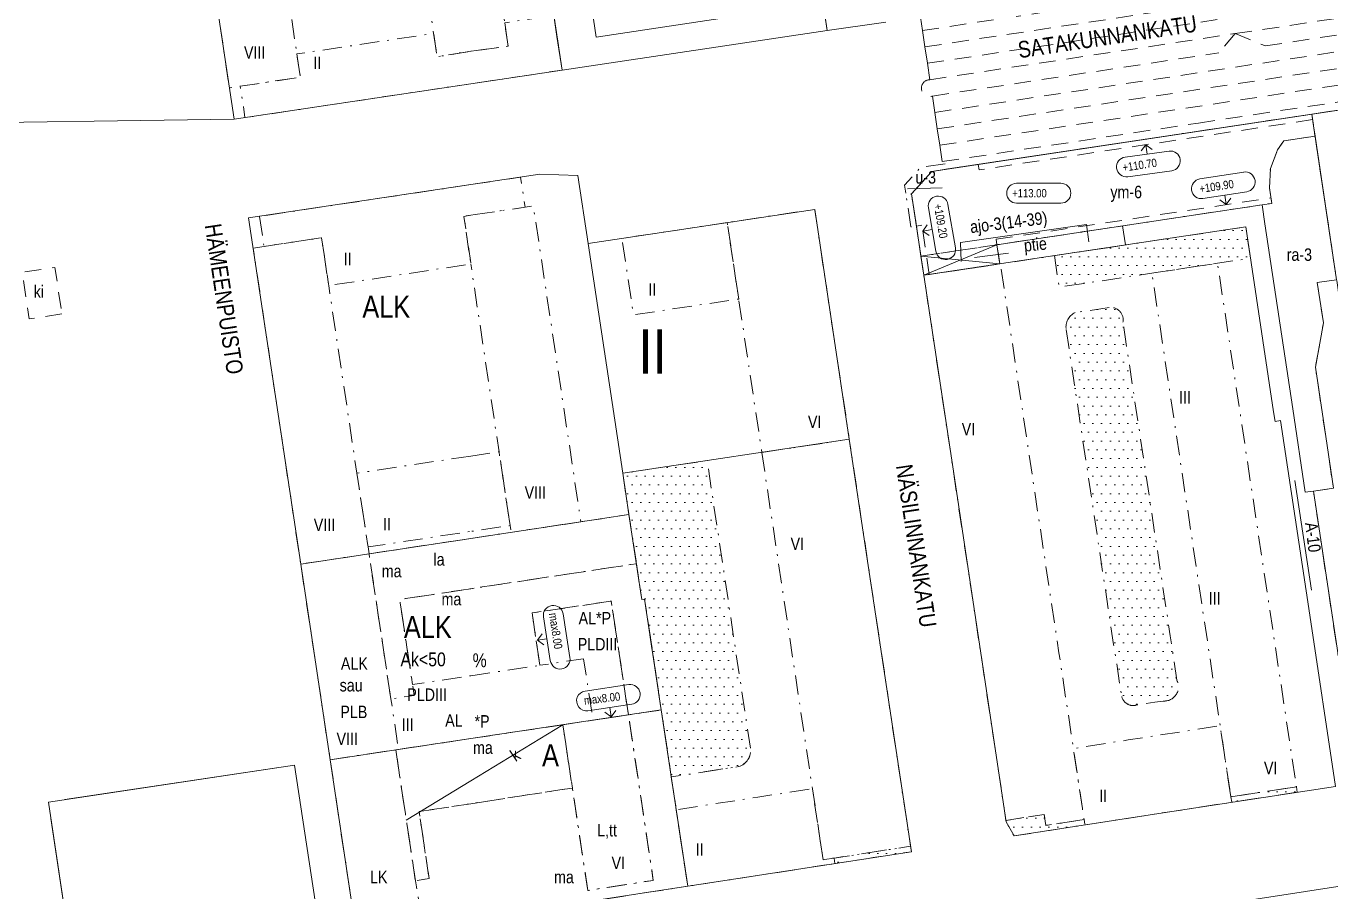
# Model space of a CAD drawing. Header units: metres. Extents: x 24485995 to 24488038, y 6819999 to 6822001.
# Drawn here: x 24486741.4 to 24486977.4, y 6821121.8 to 6821278.4 of the extents above; entities that cross this region are included whole.
import ezdxf

# ---------------------------------------------------------------- set-up
doc = ezdxf.new("R2010")
doc.units = ezdxf.units.M
for name, pattern in [('k10020', [0]), ('k10040', [10.3, 3.5, -1.5, 0.3, -1.5, 3.5]), ('k10050', [8, 3, -2, 3]), ('K10271', [0]), ('k10vi1', [0]), ('Osoitus_AK', [0])]:
    doc.linetypes.add(name, pattern=pattern)
for name, color, linetype, lineweight in [('AK_AsemakaavaTeksti_Kadun_puistonnimi', 7, 'Continuous', 0), ('AK_AsemakaavaTeksti_Kaupunginosan_nimi', 7, 'Continuous', 0), ('AK_AsemakaavaViiva_Kaupunginosan_raja', 7, 'Continuous', 0), ('AK_Kaavamerkinta_Kayttotarkoitusalue', 7, 'Continuous', 0), ('AK_KayttotarkoitusSymboliViiva_Virkistysalueen_kuvio_murtoviiva', 7, 'Continuous', 0), ('AK_KayttotarkoitusViiva', 7, 'Continuous', 0), ('AK_MuuAsemakaavaTeksti_Alueenosan_kayttotarkoitus', 7, 'Continuous', 0), ('AK_MuuAsemakaavaTeksti_Erityismaarays', 7, 'Continuous', 0), ('AK_MuuAsemakaavaTeksti_Ohj__alueenosan_kayttotarkoitus', 7, 'Continuous', 0), ('AK_MuuAsemakaavaViiva_alueenosan_raja', 7, 'Continuous', 0), ('AK_MuuAsemakaavaViiva_Merkinnan_Kohdistusnuoli', 7, 'Continuous', 0), ('AK_MuuAsemakaavaViiva_Ohj_alueenosan_raja', 7, 'Continuous', 0), ('AK_Poistettava_merkintä', 7, 'Continuous', 0), ('AK_RakennusalaTeksti_Kerrosala_tai_luku', 7, 'Continuous', 0), ('AK_RakennusalaTeksti_Rakennusoikeus', 7, 'Continuous', 0), ('AK_RakennusalaViiva_Maanalaisen_tilan_viiva', 7, 'Continuous', 0), ('AK_RakennusalaViiva_Rakennusalan_raja__I_', 7, 'Continuous', 0), ('AK_RakentaminenTeksti_Korkeusmerkinta', 7, 'Continuous', 0), ('AK_RakentaminenTeksti_Korkeusmerkinta_ja_soikio', 7, 'Continuous', 0), ('AK_RakentaminenTeksti_Korkeusmerkinta_ja_soikio_ja_nuoli', 7, 'Continuous', 0), ('AK_RakentaminenTeksti_Rakentamismaarays', 7, 'Continuous', 0), ('AK_RakentaminenViiva_Kulkuaukko', 7, 'Continuous', 0), ('AK_YmparistoAlue_Istutettava_alue', 7, 'Continuous', 0), ('AK_YmparistoTeksti_Aita_puurivimerkinta', 7, 'Continuous', 0), ('AK_YmparistoViiva_Aita', 7, 'Continuous', 0)]:
    doc.layers.add(name, color=color, linetype=linetype, lineweight=lineweight)
doc.styles.add('ArialNarrow', font='ARIALN.TTF')

# ---------------------------------------------------------------- blocks, each defined once
blk = doc.blocks.new('AKP43')
at = {"layer": 'AK_RakentaminenTeksti_Korkeusmerkinta_ja_soikio', "color": 7, "linetype": 'Continuous', "lineweight": 13}
for p, q in [((4, 1.8), (-4, 1.8)), ((-4, -1.8), (4, -1.8))]:
    blk.add_line(p, q, dxfattribs=at)
for centre, start, end in [((-4, 0), 90, 270), ((4, 0), 270, 90)]:
    blk.add_arc(centre, 1.8, start, end, dxfattribs=at)

msp = doc.modelspace()

# ---------------------------------------------------------------- hatches: boundary and pattern name
at = {"layer": 'AK_YmparistoAlue_Istutettava_alue', "linetype": 'Continuous', "lineweight": 0}
h = msp.add_hatch(dxfattribs=at)
h.set_pattern_fill('DOTS', style=0)
h.paths.add_polyline_path([(24486961.96, 6821242.11), (24486927.35, 6821236.9), (24486928.21, 6821231.2), (24486928.32, 6821231.22), (24486938.56, 6821232.76), (24486944.99, 6821233.73), (24486956.85, 6821235.52), (24486962.82, 6821236.41)], flags=0)
h = msp.add_hatch(dxfattribs=at)
h.set_pattern_fill('DOTS', style=0)
h.paths.add_polyline_path([(24486938.06, 6821166.53), (24486939.34, 6821158.01), (24486939.33, 6821157.94), (24486939.33, 6821157.86), (24486939.33, 6821157.78), (24486939.33, 6821157.7), (24486939.33, 6821157.62), (24486939.34, 6821157.55), (24486939.35, 6821157.47), (24486939.35, 6821157.39), (24486939.37, 6821157.32), (24486939.39, 6821157.24), (24486939.4, 6821157.16), (24486939.43, 6821157.09), (24486939.45, 6821157.01), (24486939.48, 6821156.94), (24486939.51, 6821156.87), (24486939.54, 6821156.8), (24486939.58, 6821156.73), (24486939.61, 6821156.66), (24486939.65, 6821156.59), (24486939.69, 6821156.52), (24486939.73, 6821156.46), (24486939.78, 6821156.4), (24486939.82, 6821156.33), (24486939.88, 6821156.27), (24486939.93, 6821156.22), (24486939.98, 6821156.16), (24486940.04, 6821156.11), (24486940.1, 6821156.05), (24486940.15, 6821156), (24486940.22, 6821155.95), (24486940.28, 6821155.91), (24486940.34, 6821155.86), (24486940.41, 6821155.82), (24486940.48, 6821155.78), (24486940.55, 6821155.74), (24486940.62, 6821155.71), (24486940.69, 6821155.68), (24486940.76, 6821155.65), (24486940.83, 6821155.62), (24486940.91, 6821155.59), (24486940.98, 6821155.57), (24486941.06, 6821155.55), (24486941.14, 6821155.53), (24486941.21, 6821155.52), (24486941.28, 6821155.51), (24486941.37, 6821155.5), (24486941.44, 6821155.49), (24486941.52, 6821155.49), (24486941.6, 6821155.49), (24486941.68, 6821155.49), (24486941.75, 6821155.49), (24486941.84, 6821155.5), (24486941.91, 6821155.51), (24486941.99, 6821155.52), (24486942.07, 6821155.53), (24486942.14, 6821155.55), (24486945.53, 6821156.08), (24486947.01, 6821156.31), (24486947.38, 6821156.36), (24486947.46, 6821156.37), (24486947.55, 6821156.37), (24486947.64, 6821156.38), (24486947.72, 6821156.39), (24486947.8, 6821156.41), (24486947.88, 6821156.43), (24486947.97, 6821156.45), (24486948.05, 6821156.47), (24486948.13, 6821156.5), (24486948.21, 6821156.53), (24486948.29, 6821156.56), (24486948.36, 6821156.6), (24486948.45, 6821156.64), (24486948.52, 6821156.68), (24486948.59, 6821156.72), (24486948.66, 6821156.76), (24486948.73, 6821156.81), (24486948.8, 6821156.86), (24486948.87, 6821156.91), (24486948.93, 6821156.97), (24486949, 6821157.03), (24486949.06, 6821157.08), (24486949.12, 6821157.15), (24486949.17, 6821157.21), (24486949.23, 6821157.27), (24486949.28, 6821157.34), (24486949.33, 6821157.41), (24486949.38, 6821157.48), (24486949.43, 6821157.55), (24486949.47, 6821157.63), (24486949.51, 6821157.7), (24486949.54, 6821157.78), (24486949.58, 6821157.85), (24486949.61, 6821157.93), (24486949.64, 6821158.01), (24486949.67, 6821158.09), (24486949.69, 6821158.17), (24486949.72, 6821158.26), (24486949.73, 6821158.34), (24486949.75, 6821158.42), (24486949.76, 6821158.51), (24486949.77, 6821158.59), (24486949.77, 6821158.68), (24486949.78, 6821158.76), (24486949.78, 6821158.85), (24486949.78, 6821158.93), (24486949.77, 6821159.02), (24486949.77, 6821159.1), (24486949.76, 6821159.19), (24486949.74, 6821159.27), (24486949.72, 6821159.35), (24486949.71, 6821159.44), (24486949.68, 6821159.52), (24486949.66, 6821159.6), (24486949.63, 6821159.68), (24486949.6, 6821159.76), (24486949.57, 6821159.84), (24486949.53, 6821159.91), (24486949.5, 6821160.09), (24486948.3, 6821168.07), (24486944.63, 6821192.45), (24486940.15, 6821222.18), (24486939.75, 6821224.83), (24486939.68, 6821225.33), (24486939.68, 6821225.4), (24486939.68, 6821225.48), (24486939.68, 6821225.55), (24486939.67, 6821225.63), (24486939.66, 6821225.7), (24486939.65, 6821225.77), (24486939.63, 6821225.85), (24486939.62, 6821225.92), (24486939.6, 6821225.99), (24486939.58, 6821226.06), (24486939.55, 6821226.13), (24486939.53, 6821226.2), (24486939.49, 6821226.27), (24486939.47, 6821226.33), (24486939.44, 6821226.4), (24486939.39, 6821226.46), (24486939.36, 6821226.53), (24486939.32, 6821226.59), (24486939.28, 6821226.65), (24486939.23, 6821226.71), (24486939.19, 6821226.77), (24486939.14, 6821226.82), (24486939.09, 6821226.88), (24486939.04, 6821226.93), (24486938.98, 6821226.98), (24486938.92, 6821227.03), (24486938.87, 6821227.08), (24486938.81, 6821227.12), (24486938.75, 6821227.16), (24486938.69, 6821227.2), (24486938.63, 6821227.24), (24486938.56, 6821227.28), (24486938.5, 6821227.31), (24486938.43, 6821227.35), (24486938.43, 6821227.35), (24486938.36, 6821227.37), (24486938.29, 6821227.4), (24486938.22, 6821227.43), (24486938.15, 6821227.45), (24486938.08, 6821227.47), (24486938.01, 6821227.48), (24486937.93, 6821227.5), (24486937.86, 6821227.51), (24486937.79, 6821227.52), (24486937.72, 6821227.53), (24486937.65, 6821227.53), (24486937.57, 6821227.53), (24486937.5, 6821227.53), (24486937.42, 6821227.53), (24486937.35, 6821227.52), (24486937.27, 6821227.52), (24486937.27, 6821227.52), (24486935.73, 6821227.28), (24486931.08, 6821226.58), (24486931, 6821226.54), (24486930.91, 6821226.49), (24486930.82, 6821226.45), (24486930.74, 6821226.39), (24486930.66, 6821226.34), (24486930.58, 6821226.28), (24486930.5, 6821226.22), (24486930.43, 6821226.16), (24486930.35, 6821226.09), (24486930.28, 6821226.03), (24486930.21, 6821225.96), (24486930.15, 6821225.88), (24486930.08, 6821225.81), (24486930.02, 6821225.73), (24486929.97, 6821225.65), (24486929.91, 6821225.57), (24486929.86, 6821225.49), (24486929.81, 6821225.41), (24486929.76, 6821225.32), (24486929.72, 6821225.23), (24486929.68, 6821225.15), (24486929.64, 6821225.05), (24486929.6, 6821224.96), (24486929.57, 6821224.87), (24486929.54, 6821224.78), (24486929.52, 6821224.68), (24486929.5, 6821224.59), (24486929.48, 6821224.49), (24486929.46, 6821224.39), (24486929.45, 6821224.3), (24486929.45, 6821224.2), (24486929.44, 6821224.1), (24486929.44, 6821224.01), (24486929.44, 6821223.91), (24486929.45, 6821223.81), (24486929.45, 6821223.71), (24486929.46, 6821223.62), (24486929.48, 6821223.52), (24486932.5, 6821203.44)], flags=0)
h = msp.add_hatch(dxfattribs=at)
h.set_pattern_fill('DOTS', style=0)
h.paths.add_polyline_path([(24486872.14, 6821146.11), (24486872.19, 6821146.22), (24486872.22, 6821146.31), (24486872.25, 6821146.41), (24486872.29, 6821146.51), (24486872.31, 6821146.62), (24486872.33, 6821146.72), (24486872.35, 6821146.82), (24486872.37, 6821146.92), (24486872.38, 6821147.03), (24486872.39, 6821147.13), (24486872.39, 6821147.24), (24486872.4, 6821147.34), (24486872.39, 6821147.45), (24486872.38, 6821147.55), (24486872.38, 6821147.66), (24486872.37, 6821147.76), (24486867.97, 6821176.95), (24486864.54, 6821199.81), (24486849.28, 6821197.52), (24486850.4, 6821190.05), (24486851.63, 6821181.89), (24486851.74, 6821181.14), (24486852.41, 6821176.69), (24486852.49, 6821176.2), (24486852.72, 6821174.66), (24486853.22, 6821174.73), (24486854.56, 6821165.81), (24486856.24, 6821154.68), (24486857.68, 6821145.08), (24486858.06, 6821142.55), (24486863.91, 6821143.46), (24486870.24, 6821144.43), (24486870.34, 6821144.46), (24486870.44, 6821144.5), (24486870.54, 6821144.54), (24486870.64, 6821144.58), (24486870.73, 6821144.62), (24486870.82, 6821144.67), (24486870.92, 6821144.72), (24486871, 6821144.78), (24486871.09, 6821144.83), (24486871.17, 6821144.9), (24486871.26, 6821144.96), (24486871.34, 6821145.03), (24486871.42, 6821145.09), (24486871.49, 6821145.17), (24486871.57, 6821145.24), (24486871.64, 6821145.32), (24486871.71, 6821145.4), (24486871.77, 6821145.48), (24486871.83, 6821145.56), (24486871.9, 6821145.65), (24486871.96, 6821145.74), (24486872, 6821145.83), (24486872.05, 6821145.92), (24486872.1, 6821146.01)], flags=0)
h = msp.add_hatch(dxfattribs=at)
h.set_pattern_fill('DOTS', style=0)
h.paths.add_polyline_path([(24486959.26, 6821138.96), (24486971.12, 6821140.78), (24486971.27, 6821139.79), (24486959.41, 6821137.97)], flags=0)
h = msp.add_hatch(dxfattribs=at)
h.set_pattern_fill('DOTS', style=0)
h.paths.add_polyline_path([(24486925.5, 6821135.76), (24486922.11, 6821135.24), (24486918.57, 6821134.69), (24486918.62, 6821134.45), (24486919.9, 6821132.13), (24486920.03, 6821131.88), (24486932.86, 6821133.87), (24486932.71, 6821134.86), (24486925.79, 6821133.78)], flags=0)
h = msp.add_hatch(dxfattribs=at)
h.set_pattern_fill('DOTS', style=0)
h.paths.add_polyline_path([(24486901.32, 6821130.01), (24486901.47, 6821129.02), (24486887.63, 6821126.88), (24486887.49, 6821127.87)], flags=0)

# ---------------------------------------------------------------- linework, layer by layer
at = {"layer": 'AK_AsemakaavaViiva_Kaupunginosan_raja', "linetype": 'k10020', "lineweight": 9, "flags": 128}
for points in [[(24486886.25, 6821277.67), (24486896.83, 6821279.13)], [(24486886.25, 6821277.67), (24486838.3, 6821270.48)], [(24486821.79, 6821268), (24486838.3, 6821270.48)], [(24486778.97, 6821261.58), (24486821.79, 6821268)], [(24486719.77, 6821260.77), (24486778.97, 6821261.58)]]:
    msp.add_lwpolyline(points, dxfattribs=at)
at = {"layer": 'AK_KayttotarkoitusSymboliViiva_Virkistysalueen_kuvio_murtoviiva', "linetype": 'k10vi1', "lineweight": 9, "flags": 128}
msp.add_lwpolyline([(24486745.83, 6821135.05), (24486750.23, 6821105.69), (24486794.76, 6821112.56), (24486789.92, 6821144.71), (24486748.36, 6821138.46)], dxfattribs=at)
at = {"layer": 'AK_KayttotarkoitusViiva', "linetype": 'Continuous', "lineweight": 20, "flags": 128}
for points in [[(24486838.3, 6821270.48), (24486886.25, 6821277.67), (24486879.15, 6821325)], [(24486838.3, 6821270.48), (24486833.25, 6821304.13)], [(24486773.92, 6821295.23), (24486778.97, 6821261.58), (24486821.79, 6821268), (24486838.3, 6821270.48)], [(24486903.73, 6821233.34), (24486901.51, 6821248.06), (24486905.17, 6821252.15), (24487009.99, 6821267.93)], [(24486791.03, 6821181.07), (24486781.61, 6821243.72), (24486821.79, 6821249.76), (24486834.26, 6821251.63), (24486841.17, 6821251.41), (24486843.02, 6821239.11)], [(24486843.02, 6821239.11), (24486883.99, 6821245.27), (24486890.25, 6821203.67)], [(24486903.73, 6821233.34), (24486961.96, 6821242.11), (24486967, 6821208.63), (24486967.26, 6821206.91), (24486968.22, 6821207.06), (24486973.52, 6821171.86), (24486978.18, 6821140.85)], [(24486843.02, 6821239.11), (24486849.28, 6821197.51)], [(24486978.18, 6821140.85), (24486948.6, 6821136.31), (24486920.04, 6821131.88), (24486918.61, 6821134.45), (24486914.32, 6821162.95), (24486908.77, 6821199.87), (24486903.73, 6821233.34)], [(24486849.28, 6821197.51), (24486890.25, 6821203.67)], [(24486890.25, 6821203.67), (24486893.68, 6821180.82), (24486898.12, 6821151.33), (24486901.47, 6821129.02), (24486866.96, 6821123.69), (24486861.03, 6821122.78)], [(24486849.28, 6821197.51), (24486850.4, 6821190.05)], [(24486791.03, 6821181.07), (24486821.79, 6821185.72), (24486850.4, 6821190.05)], [(24486850.4, 6821190.05), (24486852.48, 6821176.2), (24486852.72, 6821174.66), (24486853.22, 6821174.74), (24486856.24, 6821154.68)], [(24486796.35, 6821145.68), (24486791.03, 6821181.07)], [(24486796.35, 6821145.68), (24486821.79, 6821149.5), (24486856.24, 6821154.68)], [(24486861.03, 6821122.78), (24486857.68, 6821145.07), (24486856.24, 6821154.68)], [(24486794.76, 6821112.56), (24486750.23, 6821105.69), (24486745.39, 6821138.02), (24486789.92, 6821144.71), (24486794.76, 6821112.56)], [(24486796.35, 6821145.68), (24486801.18, 6821113.55), (24486821.79, 6821116.73), (24486861.03, 6821122.78)], [(24486999.33, 6821125.9), (24486959.83, 6821119.81), (24486967.59, 6821070.81)]]:
    msp.add_lwpolyline(points, dxfattribs=at)
at = {"layer": 'AK_MuuAsemakaavaViiva_alueenosan_raja', "linetype": 'k10040', "lineweight": 5, "flags": 128}
for points in [[(24486821.79, 6821302.41), (24486825.84, 6821303.02), (24486826.12, 6821301.11), (24486824.64, 6821300.89), (24486826.07, 6821291.4), (24486827.55, 6821291.62), (24486828.24, 6821288.69), (24486826.51, 6821288.43), (24486828.55, 6821274.83), (24486819.61, 6821273.57)], [(24486821.79, 6821302.41), (24486811.5, 6821300.87), (24486815.7, 6821272.9), (24486821.79, 6821273.88)], [(24486790.94, 6821269.44), (24486790.34, 6821273.4), (24486788.93, 6821282.79), (24486790.42, 6821283.01), (24486790.67, 6821283.05), (24486790.91, 6821283.09), (24486789.97, 6821285.98), (24486788.49, 6821285.76), (24486786.78, 6821297.16), (24486785.79, 6821297.01), (24486773.92, 6821295.23), (24486777.49, 6821271.47), (24486778.08, 6821267.51), (24486778.12, 6821267.26), (24486780.1, 6821267.56), (24486790.97, 6821269.19), (24486790.94, 6821269.44)], [(24486823.42, 6821274.11), (24486828.55, 6821274.83), (24486827.92, 6821279.03), (24486836.81, 6821280.37), (24486838.3, 6821270.48), (24486821.79, 6821268)], [(24486838.3, 6821270.48), (24486837.55, 6821275.42), (24486837.44, 6821276.16), (24486836.81, 6821280.37)], [(24486821.79, 6821273.88), (24486815.7, 6821272.9), (24486815.07, 6821277.11), (24486790.34, 6821273.4), (24486790.97, 6821269.19), (24486780.1, 6821267.56), (24486780.95, 6821261.88), (24486821.79, 6821268)], [(24486973.89, 6821262.5), (24486992.19, 6821265.25), (24486992.5, 6821263.17), (24487010.1, 6821145.77), (24486991.81, 6821142.95), (24486983.91, 6821195.69), (24486978.39, 6821232.5), (24486974.2, 6821260.42), (24486973.89, 6821262.5)], [(24486903.73, 6821233.34), (24486903.21, 6821236.8), (24486902.39, 6821242.24), (24486901.51, 6821248.06), (24486905.17, 6821252.15), (24486908.14, 6821252.6), (24486973.89, 6821262.5), (24486974.2, 6821260.42), (24486974.49, 6821258.54), (24486968.82, 6821257.69), (24486967.69, 6821256.02), (24486966.41, 6821252.68), (24486966.25, 6821249.19), (24486966.68, 6821246.36), (24486964.9, 6821246.09), (24486916.95, 6821238.87), (24486917.47, 6821235.41), (24486903.73, 6821233.34)], [(24486905.17, 6821252.15), (24486901.51, 6821248.06), (24486900.52, 6821247.91), (24486900.26, 6821249.66), (24486903.11, 6821252.86), (24486907.99, 6821253.59), (24486908.14, 6821252.6), (24486905.17, 6821252.15)], [(24486821.79, 6821249.76), (24486830.8, 6821251.11), (24486831.62, 6821245.67), (24486829.8, 6821245.4)], [(24486821.79, 6821249.76), (24486783.59, 6821244.01)], [(24486822.61, 6821244.32), (24486833.1, 6821245.9), (24486841.7, 6821188.73), (24486829.09, 6821186.83), (24486828.91, 6821188.06), (24486826.9, 6821201.41), (24486821.79, 6821235.44)], [(24486901.51, 6821248.06), (24486902.39, 6821242.24), (24486901.4, 6821242.09), (24486900.52, 6821247.91), (24486901.51, 6821248.06)], [(24486783.59, 6821244.01), (24486784.4, 6821238.57)], [(24486784.4, 6821238.57), (24486794.79, 6821240.14), (24486796.09, 6821231.48), (24486821.79, 6821235.38), (24486820.56, 6821244.01), (24486821.79, 6821244.2)], [(24486821.79, 6821244.2), (24486820.56, 6821244.01), (24486821.79, 6821235.57)], [(24486822.61, 6821244.32), (24486821.79, 6821244.2)], [(24486827.06, 6821244.99), (24486827.12, 6821245)], [(24486827.37, 6821245.04), (24486827.12, 6821245)], [(24486874.43, 6821201.29), (24486890.25, 6821203.67), (24486883.99, 6821245.27), (24486868.17, 6821242.89), (24486870.25, 6821229.04), (24486874.43, 6821201.29)], [(24486870.25, 6821229.04), (24486868.17, 6821242.89), (24486849.38, 6821240.06), (24486849.14, 6821240.03), (24486851.22, 6821226.18), (24486851.46, 6821226.22), (24486870.25, 6821229.04)], [(24486939.69, 6821242.29), (24486940.22, 6821238.83), (24486917.47, 6821235.41), (24486903.73, 6821233.34), (24486903.21, 6821236.8), (24486916.95, 6821238.87), (24486939.69, 6821242.29)], [(24486939.69, 6821242.29), (24486940.22, 6821238.83), (24486917.47, 6821235.41), (24486903.73, 6821233.34), (24486903.21, 6821236.8), (24486916.95, 6821238.87), (24486939.69, 6821242.29)], [(24486927.35, 6821236.9), (24486928.21, 6821231.2), (24486933.44, 6821231.99), (24486941.77, 6821233.25), (24486944.99, 6821233.73), (24486950.92, 6821234.63), (24486956.85, 6821235.52), (24486962.82, 6821236.42), (24486961.96, 6821242.11), (24486944.66, 6821239.5), (24486927.35, 6821236.9)], [(24486803.39, 6821182.94), (24486803.2, 6821184.18), (24486803.16, 6821184.42), (24486801.19, 6821197.53), (24486796.09, 6821231.48), (24486796.05, 6821231.73), (24486794.79, 6821240.14), (24486784.4, 6821238.57), (24486782.43, 6821238.28), (24486791.03, 6821181.07), (24486803.39, 6821182.94)], [(24486903.21, 6821236.8), (24486916.95, 6821238.87), (24486917.47, 6821235.41), (24486903.73, 6821233.34), (24486903.21, 6821236.8)], [(24486932.41, 6821136.84), (24486930.78, 6821147.71), (24486928.17, 6821165.04), (24486922.61, 6821201.95), (24486918.47, 6821229.49), (24486918.43, 6821229.74), (24486917.57, 6821235.42), (24486903.73, 6821233.34), (24486908.77, 6821199.87), (24486914.32, 6821162.95), (24486918.58, 6821134.69), (24486922.12, 6821135.24), (24486925.5, 6821135.76), (24486925.8, 6821133.78), (24486932.71, 6821134.86), (24486932.41, 6821136.84)], [(24486959.26, 6821138.96), (24486971.12, 6821140.78), (24486962.92, 6821195.21), (24486956.85, 6821235.52), (24486944.99, 6821233.73), (24486959.26, 6821138.96)], [(24486974.88, 6821232.04), (24486977.06, 6821232.33), (24486978.39, 6821232.5), (24486983.91, 6821195.69), (24486991.79, 6821143.11), (24486991.81, 6821142.95), (24486982.14, 6821141.46), (24486974.19, 6821194.29), (24486977.82, 6821194.81), (24486976.43, 6821204.15), (24486974.57, 6821216.73), (24486976, 6821224.76), (24486974.88, 6821232.04)], [(24486937.27, 6821227.52), (24486935.73, 6821227.29), (24486933.4, 6821226.94), (24486931.08, 6821226.59)], [(24486949.53, 6821159.91), (24486949.5, 6821160.09), (24486948.3, 6821168.07), (24486944.63, 6821192.45), (24486940.15, 6821222.18), (24486939.75, 6821224.84), (24486939.68, 6821225.33)], [(24486929.48, 6821223.52), (24486930.99, 6821213.48), (24486932.5, 6821203.44), (24486935.28, 6821184.98), (24486938.06, 6821166.52), (24486939.53, 6821157.09)], [(24486874.43, 6821201.29), (24486883.58, 6821140.42), (24486885.51, 6821127.57), (24486887.49, 6821127.87), (24486894.4, 6821128.94), (24486901.32, 6821130.01), (24486895.9, 6821166.08), (24486890.25, 6821203.67), (24486874.43, 6821201.29)], [(24486821.79, 6821200.64), (24486826.9, 6821201.41), (24486828.91, 6821188.06), (24486821.79, 6821186.99)], [(24486821.79, 6821200.64), (24486801.19, 6821197.53), (24486803.2, 6821184.18), (24486821.79, 6821186.99)], [(24486872.36, 6821147.76), (24486867.97, 6821176.95), (24486864.54, 6821199.81), (24486849.28, 6821197.51), (24486850.4, 6821190.05), (24486852.72, 6821174.66), (24486853.22, 6821174.74), (24486855.4, 6821160.24), (24486856.24, 6821154.68), (24486856.96, 6821149.88), (24486857.68, 6821145.07), (24486858.06, 6821142.56), (24486860.98, 6821143.01), (24486867.07, 6821143.95), (24486870.24, 6821144.43)], [(24486821.79, 6821185.72), (24486831.75, 6821187.23), (24486850.4, 6821190.05), (24486851.74, 6821181.15), (24486836.77, 6821178.88), (24486821.79, 6821176.62)], [(24486803.39, 6821182.94), (24486821.79, 6821185.72)], [(24486821.79, 6821185.72), (24486812.59, 6821184.33), (24486803.39, 6821182.94), (24486804.72, 6821174.04), (24486807.34, 6821156.68), (24486811.54, 6821157.32), (24486811.24, 6821159.29), (24486808.93, 6821174.67), (24486818.58, 6821176.13), (24486821.79, 6821176.62)], [(24486796.35, 6821145.68), (24486808.22, 6821147.46), (24486808.71, 6821147.54), (24486807.34, 6821156.68), (24486807.1, 6821158.22), (24486807.04, 6821158.66), (24486806.63, 6821161.38), (24486804.72, 6821174.04), (24486803.39, 6821182.94), (24486791.03, 6821181.07), (24486796.35, 6821145.68)], [(24486821.79, 6821160.88), (24486834.29, 6821162.76), (24486832.87, 6821172.23), (24486847.2, 6821174.39), (24486850.3, 6821153.79), (24486856.24, 6821154.68), (24486853.22, 6821174.74), (24486852.72, 6821174.66), (24486851.74, 6821181.15), (24486821.79, 6821176.62)], [(24486821.79, 6821176.62), (24486815.36, 6821175.65), (24486808.93, 6821174.67), (24486811.24, 6821159.29), (24486815.68, 6821159.96), (24486821.79, 6821160.88)], [(24486821.79, 6821160.88), (24486834.29, 6821162.76), (24486832.87, 6821172.23), (24486847.2, 6821174.39), (24486850.3, 6821153.79), (24486838.44, 6821152.01), (24486821.79, 6821149.5)], [(24486841.71, 6821163.88), (24486842.2, 6821163.95), (24486843.87, 6821152.82), (24486850.3, 6821153.79), (24486848.63, 6821164.92), (24486847.2, 6821174.39), (24486846.41, 6821174.27), (24486832.87, 6821172.23), (24486834.29, 6821162.76), (24486841.71, 6821163.88)], [(24486947.38, 6821156.36), (24486947.01, 6821156.3), (24486945.53, 6821156.07), (24486942.14, 6821155.55)], [(24486821.79, 6821137.72), (24486831.03, 6821139.15), (24486840.16, 6821140.55), (24486841.55, 6821131.28), (24486842.94, 6821122.01), (24486854.8, 6821123.84), (24486851.75, 6821144.18), (24486850.3, 6821153.79), (24486856.24, 6821154.68), (24486858.06, 6821142.56), (24486858.95, 6821136.62), (24486861.03, 6821122.78), (24486858.07, 6821122.32), (24486849.17, 6821120.95), (24486832.52, 6821118.38), (24486821.79, 6821116.73)], [(24486821.79, 6821149.5), (24486831.45, 6821150.96), (24486838.44, 6821152.01), (24486839.16, 6821147.2), (24486840.16, 6821140.55), (24486831.03, 6821139.15), (24486821.79, 6821137.72)], [(24486838.44, 6821152.01), (24486842.94, 6821122.01), (24486854.8, 6821123.84), (24486850.3, 6821153.79), (24486838.44, 6821152.01)], [(24486959.26, 6821138.96), (24486957.32, 6821151.81), (24486950.9, 6821150.83), (24486946.45, 6821150.14), (24486940.66, 6821149.25), (24486930.78, 6821147.71), (24486932.41, 6821136.84), (24486932.71, 6821134.86), (24486932.86, 6821133.87), (24486942.74, 6821135.4), (24486948.6, 6821136.31), (24486952.98, 6821136.98), (24486959.41, 6821137.97), (24486959.26, 6821138.96)], [(24486821.79, 6821149.5), (24486817.2, 6821148.81), (24486808.22, 6821147.46), (24486809.68, 6821137.74), (24486810.9, 6821129.63), (24486811.78, 6821123.78), (24486814.25, 6821124.16), (24486813.34, 6821130.22), (24486812.43, 6821136.28), (24486821.79, 6821137.72)], [(24486808.22, 6821147.46), (24486820.56, 6821149.32)], [(24486796.35, 6821145.68), (24486800.88, 6821115.53), (24486812.82, 6821117.34), (24486811.78, 6821123.78), (24486809.96, 6821135.9), (24486808.22, 6821147.46), (24486796.35, 6821145.68)], [(24486863.91, 6821143.46), (24486870.24, 6821144.44)], [(24486870.24, 6821144.44), (24486870.24, 6821144.43)], [(24486885.51, 6821127.57), (24486883.58, 6821140.42), (24486873.7, 6821138.9), (24486864.82, 6821137.53), (24486858.95, 6821136.62), (24486861.03, 6821122.78), (24486866.96, 6821123.69), (24486885.66, 6821126.58), (24486887.63, 6821126.88), (24486887.49, 6821127.87), (24486885.51, 6821127.57)], [(24486971.12, 6821140.78), (24486959.26, 6821138.96)], [(24486971.27, 6821139.79), (24486959.41, 6821137.97)], [(24486971.12, 6821140.78), (24486971.27, 6821139.79)], [(24486821.79, 6821137.72), (24486816.42, 6821136.89), (24486812.43, 6821136.28), (24486813.34, 6821130.22), (24486814.25, 6821124.16), (24486811.78, 6821123.78), (24486812.82, 6821117.34), (24486806.85, 6821116.43), (24486800.88, 6821115.53), (24486801.18, 6821113.55), (24486808.91, 6821114.74), (24486821.79, 6821116.73)], [(24486959.26, 6821138.96), (24486959.41, 6821137.97)], [(24486918.61, 6821134.45), (24486918.57, 6821134.69), (24486922.12, 6821135.24), (24486925.5, 6821135.76), (24486925.79, 6821133.78), (24486929.25, 6821134.32), (24486932.71, 6821134.86), (24486932.86, 6821133.87), (24486926.45, 6821132.88), (24486920.04, 6821131.88), (24486919.32, 6821133.17), (24486918.61, 6821134.45)], [(24486887.49, 6821127.87), (24486887.63, 6821126.88), (24486894.55, 6821127.95), (24486901.47, 6821129.02), (24486901.32, 6821130.01), (24486894.4, 6821128.94), (24486887.49, 6821127.87)]]:
    msp.add_lwpolyline(points, dxfattribs=at)
at = {"layer": 'AK_MuuAsemakaavaViiva_alueenosan_raja', "linetype": 'k10040', "lineweight": 5}
for centre, radius, start, end in [((24486937.52, 6821225.26), 2.27, 349.1844, 96.1554), ((24486932.29, 6821224), 2.85, 115.0393, 189.7125), ((24486947.21, 6821158.86), 2.57, 265.6436, 26.1619), ((24486941.59, 6821157.59), 2.12, 193.6181, 285.1), ((24486869.4, 6821147.31), 3, 286.2539, 8.5098), ((24486869.39, 6821147.32), 3, 286.37, 8.3966)]:
    msp.add_arc(centre, radius, start, end, dxfattribs=at)
at = {"layer": 'AK_MuuAsemakaavaViiva_Merkinnan_Kohdistusnuoli', "linetype": 'Osoitus_AK', "lineweight": 5, "elevation": 0, "flags": 128}
for points in [[(24486907.06, 6821249.2), (24486900.78, 6821249)], [(24486933.16, 6821242.51), (24486910.35, 6821239.25), (24486910.48, 6821235.86)], [(24486933.16, 6821242.51), (24486933.55, 6821239.38)], [(24486919.07, 6821237.34), (24486912.9, 6821236.55)]]:
    msp.add_lwpolyline(points, dxfattribs=at)
at = {"layer": 'AK_MuuAsemakaavaViiva_Ohj_alueenosan_raja', "linetype": 'k10050', "lineweight": 5, "flags": 128}
for points in [[(24486903.48, 6821277.64), (24487009.21, 6821293.59)], [(24486903.93, 6821274.68), (24487009.65, 6821290.62)], [(24486904.38, 6821271.71), (24487010.1, 6821287.66)], [(24486960.06, 6821277.08), (24487010.55, 6821284.69)], [(24486965.52, 6821274.86), (24487010.99, 6821281.72)], [(24486904.83, 6821268.74), (24486960.06, 6821277.08)], [(24486905.72, 6821262.81), (24487011.44, 6821278.76)], [(24486960.06, 6821277.08), (24486957.08, 6821273.59)], [(24486906.17, 6821259.85), (24487011.89, 6821275.79)], [(24486905.28, 6821265.78), (24486957.08, 6821273.59)], [(24486906.62, 6821256.88), (24487012.34, 6821272.83)], [(24486963.32, 6821262.4), (24487012.78, 6821269.86)], [(24486907.07, 6821253.91), (24486953.39, 6821260.9)], [(24486974.04, 6821261.51), (24486913.72, 6821252.43)], [(24486913.72, 6821252.43), (24486913.57, 6821253.42)], [(24486916.8, 6821239.86), (24486964.75, 6821247.08), (24486966.53, 6821247.34)], [(24486903.38, 6821242.39), (24486902.39, 6821242.24)], [(24486904.72, 6821233.49), (24486903.38, 6821242.39)], [(24486916.8, 6821239.86), (24486916.95, 6821238.87)], [(24486747.84, 6821226.35), (24486741.91, 6821225.46), (24486740.65, 6821233.87), (24486746.58, 6821234.76), (24486747.84, 6821226.35)]]:
    msp.add_lwpolyline(points, dxfattribs=at)
at = {"layer": 'AK_MuuAsemakaavaViiva_Ohj_alueenosan_raja', "linetype": 'k10050', "lineweight": 5}
msp.add_arc((24486904.8, 6821267.22), 1.52, 89.0591, 288.1192, dxfattribs=at)
at = {"layer": 'AK_Poistettava_merkintä', "linetype": 'k10050', "lineweight": 0, "flags": 128}
for points in [[(24486903.48, 6821277.64), (24486903.12, 6821280.04)], [(24486903.48, 6821277.64), (24486903.93, 6821274.68)], [(24486960.06, 6821277.08), (24486965.52, 6821274.86)], [(24486903.93, 6821274.68), (24486904.38, 6821271.71)], [(24486904.38, 6821271.71), (24486904.83, 6821268.74)], [(24486905.28, 6821265.78), (24486905.72, 6821262.81)], [(24486905.72, 6821262.81), (24486906.17, 6821259.85)], [(24486953.39, 6821260.9), (24486963.32, 6821262.4)], [(24486906.17, 6821259.85), (24486906.62, 6821256.88)], [(24486906.62, 6821256.88), (24486907.07, 6821253.91)]]:
    msp.add_lwpolyline(points, dxfattribs=at)
at = {"layer": 'AK_Poistettava_merkintä', "linetype": 'k10040', "lineweight": 0, "flags": 128}
for points in [[(24486849.28, 6821197.51), (24486850.4, 6821190.05)], [(24486851.74, 6821181.15), (24486852.41, 6821176.7), (24486852.48, 6821176.2), (24486852.72, 6821174.66), (24486853.22, 6821174.74), (24486854.56, 6821165.81), (24486856.24, 6821154.68)], [(24486856.24, 6821154.68), (24486857.68, 6821145.07), (24486858.06, 6821142.56)], [(24486808.71, 6821147.54), (24486808.22, 6821147.46)], [(24486858.06, 6821142.56), (24486858.95, 6821136.62)], [(24486861.03, 6821122.78), (24486855.1, 6821121.86), (24486843.24, 6821120.03), (24486821.79, 6821116.73)]]:
    msp.add_lwpolyline(points, dxfattribs=at)
at = {"layer": 'AK_RakennusalaViiva_Maanalaisen_tilan_viiva', "linetype": 'Continuous', "lineweight": 5, "flags": 128}
for points in [[(24486838.44, 6821152.01), (24486821.79, 6821141.87)], [(24486821.79, 6821141.87), (24486810.13, 6821134.76)]]:
    msp.add_lwpolyline(points, dxfattribs=at)
at = {"layer": 'AK_RakennusalaViiva_Rakennusalan_raja__I_', "linetype": 'K10271', "lineweight": 9, "flags": 128}
for points in [[(24486861.35, 6821322.33), (24486865.63, 6821293.79), (24486882.44, 6821296.31), (24486884.52, 6821282.47), (24486844.48, 6821276.46), (24486843.74, 6821281.35), (24486836.81, 6821280.37), (24486837.44, 6821276.16), (24486837.55, 6821275.42), (24486838.3, 6821270.48), (24486886.25, 6821277.67), (24486885.51, 6821282.62), (24486884.76, 6821287.56), (24486883.43, 6821296.46), (24486879.15, 6821325), (24486861.35, 6821322.33)], [(24486842.4, 6821290.31), (24486843.74, 6821281.35), (24486844.48, 6821276.46), (24486884.52, 6821282.47), (24486882.44, 6821296.31), (24486865.63, 6821293.79), (24486842.4, 6821290.31)], [(24486973.89, 6821262.5), (24486974.2, 6821260.42), (24486978.39, 6821232.5), (24486974.88, 6821232.04), (24486976, 6821224.76), (24486974.57, 6821216.73), (24486976.43, 6821204.15), (24486977.82, 6821194.81), (24486974.19, 6821194.29), (24486982.14, 6821141.46), (24486991.81, 6821142.95), (24487010.1, 6821145.77), (24487018, 6821146.99), (24487027.89, 6821148.52), (24487019.73, 6821202.91), (24487010.3, 6821265.83), (24487009.99, 6821267.93), (24486992.19, 6821265.25), (24486973.89, 6821262.5)], [(24486903.73, 6821233.34), (24486917.47, 6821235.41), (24486916.95, 6821238.87), (24486964.9, 6821246.09), (24486966.68, 6821246.36), (24486966.25, 6821249.19), (24486966.41, 6821252.68), (24486967.69, 6821256.02), (24486968.82, 6821257.69), (24486974.49, 6821258.54), (24486974.2, 6821260.42), (24486973.89, 6821262.5), (24486908.14, 6821252.6), (24486905.17, 6821252.15), (24486901.51, 6821248.06), (24486902.39, 6821242.24), (24486903.21, 6821236.8), (24486903.73, 6821233.34)], [(24486972.73, 6821194.08), (24486974.19, 6821194.29), (24486977.82, 6821194.81), (24486976.43, 6821204.15), (24486974.57, 6821216.73), (24486976, 6821224.76), (24486974.88, 6821232.04), (24486977.06, 6821232.33), (24486978.39, 6821232.5), (24486974.49, 6821258.54), (24486968.82, 6821257.69), (24486967.69, 6821256.02), (24486966.41, 6821252.68), (24486966.25, 6821249.19), (24486966.68, 6821246.36), (24486964.9, 6821246.09), (24486965.42, 6821242.63), (24486970.46, 6821209.15), (24486972.73, 6821194.08)]]:
    msp.add_lwpolyline(points, dxfattribs=at)
at = {"layer": 'AK_RakentaminenTeksti_Korkeusmerkinta_ja_soikio_ja_nuoli', "linetype": 'Continuous', "lineweight": 5, "flags": 128}
for points in [[(24486948.08, 6821255.83), (24486940.15, 6821254.75)], [(24486943.88, 6821256.97), (24486943.03, 6821255.84)], [(24486943.88, 6821256.97), (24486945.01, 6821256.11)], [(24486944.11, 6821255.29), (24486943.88, 6821256.97)], [(24486940.63, 6821251.18), (24486948.56, 6821252.26)], [(24486961.58, 6821252.01), (24486953.67, 6821250.79)], [(24486954.22, 6821247.24), (24486962.13, 6821248.46)], [(24486909.45, 6821238.3), (24486908.09, 6821246.18)], [(24486958.43, 6821246.17), (24486957.29, 6821247)], [(24486958.17, 6821247.85), (24486958.43, 6821246.17)], [(24486958.43, 6821246.17), (24486959.27, 6821247.31)], [(24486904.55, 6821245.57), (24486905.9, 6821237.69)], [(24486903.55, 6821241.34), (24486904.36, 6821242.5)], [(24486905.22, 6821241.63), (24486903.55, 6821241.34)], [(24486903.55, 6821241.34), (24486904.7, 6821240.52)], [(24486834.93, 6821171.52), (24486836.17, 6821163.62)], [(24486839.72, 6821164.17), (24486838.49, 6821172.08)], [(24486833.87, 6821167.31), (24486834.7, 6821168.45)], [(24486835.55, 6821167.57), (24486833.87, 6821167.31)], [(24486833.87, 6821167.31), (24486835.01, 6821166.47)], [(24486850.37, 6821159.27), (24486842.46, 6821158.11)], [(24486842.98, 6821154.55), (24486850.9, 6821155.71)], [(24486847.19, 6821153.45), (24486846.05, 6821154.29)], [(24486846.94, 6821155.13), (24486847.19, 6821153.45)], [(24486847.19, 6821153.45), (24486848.03, 6821154.58)]]:
    msp.add_lwpolyline(points, dxfattribs=at)
at = {"layer": 'AK_RakentaminenTeksti_Korkeusmerkinta_ja_soikio_ja_nuoli', "linetype": 'Continuous', "lineweight": 5}
for centre, start, end in [((24486948.32, 6821254.04), 277.754, 97.754), ((24486940.39, 6821252.96), 97.754, 277.754), ((24486953.94, 6821249.01), 98.774, 278.774), ((24486961.85, 6821250.24), 278.774, 98.774), ((24486906.32, 6821245.88), 9.7491, 189.7491), ((24486907.67, 6821237.99), 189.7491, 9.7491), ((24486836.71, 6821171.8), 8.8928, 188.8928), ((24486837.95, 6821163.89), 188.8928, 8.8928), ((24486850.63, 6821157.49), 278.3713, 98.3713), ((24486842.72, 6821156.33), 98.3713, 278.3713)]:
    msp.add_arc(centre, 1.8, start, end, dxfattribs=at)
at = {"layer": 'AK_RakentaminenViiva_Kulkuaukko', "linetype": 'Continuous', "lineweight": 5, "flags": 128}
for points in [[(24486916.95, 6821238.87), (24486903.73, 6821233.34)], [(24486903.21, 6821236.8), (24486917.47, 6821235.41)]]:
    msp.add_lwpolyline(points, dxfattribs=at)
at = {"layer": 'AK_YmparistoViiva_Aita', "linetype": 'Continuous', "lineweight": 5, "flags": 128}
msp.add_lwpolyline([(24486970.86, 6821196.2), (24486973.85, 6821176.36)], dxfattribs=at)

# ---------------------------------------------------------------- block references
at = {"layer": 'AK_RakentaminenTeksti_Korkeusmerkinta_ja_soikio', "color": 7, "lineweight": 5}
msp.add_blockref('AKP43', (24486924.52, 6821248.2), dxfattribs=at)

# ---------------------------------------------------------------- texts
at = {"layer": 'AK_AsemakaavaTeksti_Kadun_puistonnimi', "linetype": 'Continuous', "lineweight": 5, "style": 'ArialNarrow'}
for s, rotation, p in [('SATAKUNNANKATU', 8.56, (24486921.01, 6821272.62)), ('HÄMEENPUISTO', 278.5139, (24486773.66, 6821242.43)), ('NÄSILINNANKATU', 278.5311, (24486898.66, 6821198.88))]:
    msp.add_text(s, height=3, rotation=rotation, dxfattribs=at).set_placement(p)
at = {"layer": 'AK_AsemakaavaTeksti_Kaupunginosan_nimi', "linetype": 'Continuous', "lineweight": 0, "style": 'ArialNarrow'}
msp.add_text('II', height=8, dxfattribs=at).set_placement((24486852.12, 6821215.55))
at = {"layer": 'AK_Kaavamerkinta_Kayttotarkoitusalue', "linetype": 'Continuous', "lineweight": 0, "style": 'ArialNarrow'}
for s, p in [('ALK', (24486802.18, 6821225.66)), ('ALK', (24486809.69, 6821167.69)), ('A', (24486834.68, 6821144.48))]:
    msp.add_text(s, height=4, dxfattribs=at).set_placement(p)
at = {"layer": 'AK_MuuAsemakaavaTeksti_Alueenosan_kayttotarkoitus', "linetype": 'Continuous', "lineweight": 0, "style": 'ArialNarrow'}
for s, p in [('u-3', (24486902.21, 6821249.95)), ('ra-3', (24486969.36, 6821235.96)), ('ki', (24486742.74, 6821229.28)), ('la', (24486815.05, 6821180.8)), ('ma', (24486805.69, 6821178.69)), ('ma', (24486816.5, 6821173.62)), ('AL*P', (24486841.29, 6821170.16)), ('ALK', (24486798.3, 6821161.95)), ('sau', (24486798.07, 6821158.03)), ('AL', (24486817.16, 6821151.65)), ('*P', (24486822.47, 6821151.49)), ('ma', (24486822.19, 6821146.74)), ('L,tt', (24486844.64, 6821131.79)), ('LK', (24486803.56, 6821123.32)), ('ma', (24486836.85, 6821123.32))]:
    msp.add_text(s, height=2.25, dxfattribs=at).set_placement(p)
msp.add_text('ptie', height=2.25, rotation=5.854, dxfattribs=at).set_placement((24486921.94, 6821237.6))
at = {"layer": 'AK_MuuAsemakaavaTeksti_Erityismaarays', "linetype": 'Continuous', "lineweight": 0, "style": 'ArialNarrow'}
for s, p in [('PLDIII', (24486841.14, 6821165.45)), ('PLDIII', (24486810.31, 6821156.32)), ('PLB', (24486798.2, 6821153.2))]:
    msp.add_text(s, height=2.25, dxfattribs=at).set_placement(p)
msp.add_text('k', height=2.25, rotation=33.455, dxfattribs=at).set_placement((24486829.89, 6821145.24))
at = {"layer": 'AK_MuuAsemakaavaTeksti_Ohj__alueenosan_kayttotarkoitus', "linetype": 'Continuous', "lineweight": 0, "style": 'ArialNarrow'}
msp.add_text('ajo-3(14-39)', height=2.25, rotation=7.0073, dxfattribs=at).set_placement((24486912.23, 6821240.96))
at = {"layer": 'AK_RakennusalaTeksti_Kerrosala_tai_luku', "linetype": 'Continuous', "lineweight": 0, "style": 'ArialNarrow'}
for s, p in [('VIII', (24486780.77, 6821272.54)), ('II', (24486793.31, 6821270.66)), ('II', (24486798.81, 6821235.16)), ('II', (24486853.93, 6821229.66)), ('III', (24486949.9, 6821210.13)), ('VI', (24486882.77, 6821205.69)), ('VI', (24486910.58, 6821204.39)), ('VIII', (24486831.53, 6821192.91)), ('VIII', (24486793.39, 6821187.04)), ('II', (24486805.93, 6821187.16)), ('VI', (24486879.63, 6821183.63)), ('III', (24486955.26, 6821173.75)), ('III', (24486809.31, 6821150.9)), ('VIII', (24486797.51, 6821148.32)), ('VI', (24486965.25, 6821143.05)), ('II', (24486935.45, 6821138.02)), ('II', (24486862.49, 6821128.32)), ('VI', (24486847.25, 6821125.87))]:
    msp.add_text(s, height=2.25, dxfattribs=at).set_placement(p)
at = {"layer": 'AK_RakennusalaTeksti_Rakennusoikeus', "linetype": 'Continuous', "lineweight": 0, "style": 'ArialNarrow'}
for s, p in [('Ak<50', (24486809.07, 6821162.58)), ('%', (24486822.12, 6821162.42))]:
    msp.add_text(s, height=2.5, dxfattribs=at).set_placement(p)
at = {"layer": 'AK_RakentaminenTeksti_Korkeusmerkinta', "linetype": 'Continuous', "lineweight": 0, "style": 'ArialNarrow'}
for s, rotation, p in [('+110.70', 8.5953, (24486939.78, 6821252.08)), ('+109.90', 8.774, (24486953.7, 6821248.22)), ('+109.20', 279.749, (24486905.52, 6821246.11)), ('max8.00', 278.6353, (24486835.92, 6821172.13)), ('max8.00', 6.7859, (24486842.35, 6821155.64))]:
    msp.add_text(s, height=1.5, rotation=rotation, dxfattribs=at).set_placement(p)
msp.add_text('+113.00', height=1.5, dxfattribs=at).set_placement((24486919.7, 6821247.45))
at = {"layer": 'AK_RakentaminenTeksti_Rakentamismaarays', "linetype": 'Continuous', "lineweight": 0, "style": 'ArialNarrow'}
msp.add_text('ym-6', height=2.25, dxfattribs=at).set_placement((24486937.47, 6821247.29))
at = {"layer": 'AK_YmparistoTeksti_Aita_puurivimerkinta', "linetype": 'Continuous', "lineweight": 0, "style": 'ArialNarrow'}
msp.add_text('A-10', height=2.25, rotation=277.377, dxfattribs=at).set_placement((24486972.65, 6821188.5))

doc.saveas('drawing.dxf')
